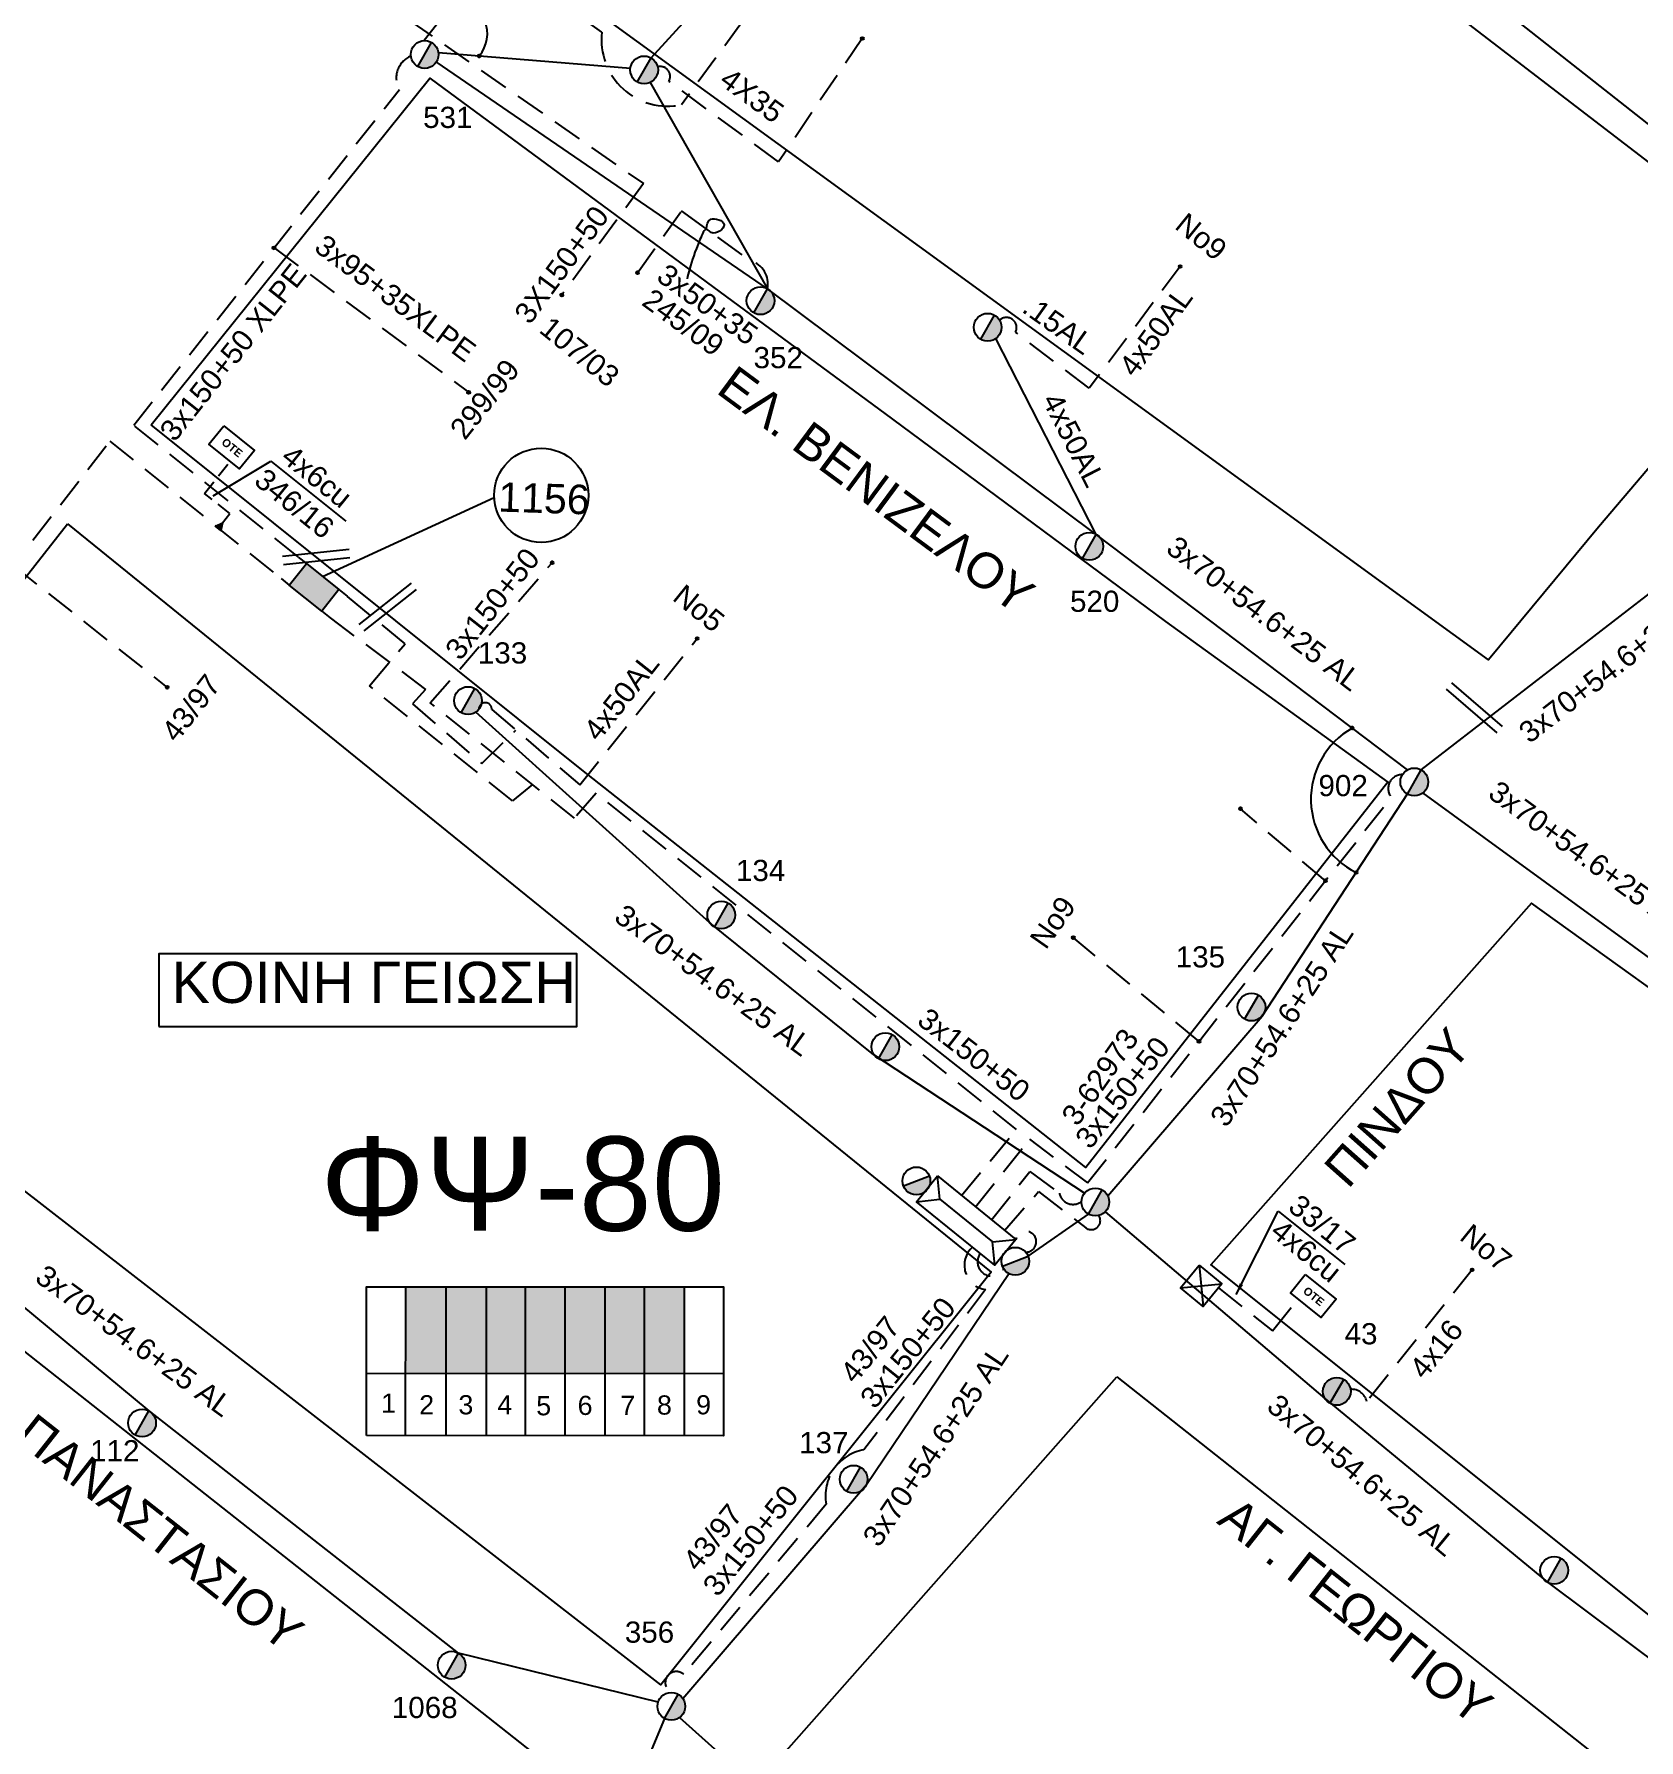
# Model space of a CAD drawing. Header units: millimetres. Extents: x 1421 to 10994, y 848 to 1896.
# Drawn here: x 10704.8 to 10841.2, y 1569.9 to 1714.8 of the extents above; entities that cross this region are included whole.
import ezdxf
from ezdxf.enums import TextEntityAlignment as Align

# ---------------------------------------------------------------- set-up
doc = ezdxf.new("R2010")
doc.units = ezdxf.units.MM
doc.linetypes.add('DASHED', pattern=[19.05, 12.7, -6.35])
for name, color, linetype, lineweight in [('.15AL', 7, 'DASHED', 30), ('3x150+50', 7, 'Continuous', 30), ('3x150+50 XLPE', 7, 'SYN_LINE', 30), ('3x70+54.6+25 AL', 7, 'SYN_LINE', 30), ('4x16', 7, 'Continuous', 30), ('4x25', 7, 'Continuous', 30), ('4X35', 7, 'DASHED', 30), ('4x50 + 13_5', 7, 'SYN_LINE', 30), ('4x50AL', 7, 'Continuous', 30), ('4x6', 7, 'SYN_LINE', 30), ('Άγνωστα', 7, 'Continuous', 30), ('Καλωδια Χ.Τ 3x95+35', 7, 'DASHED', 30), ('Καλωδια Χ.Τ. 3x50+35', 7, 'Continuous', 30), ('Καλώδια ΧΤ   3x150AL+50CU', 7, 'DASHED', 30), ('Υπόγεια καλώδια Παροχών ΧΤ   4x50AL', 7, 'DASHED', 30), ('Υπόγεια καλώδια Παροχών ΧΤ   4x6', 7, 'DASHED', 30)]:
    doc.layers.add(name, color=color, linetype=linetype, lineweight=lineweight)
for name, color, linetype in [('Link Box 4 Διευθύνσεων', 7, 'Continuous'), ('Pillar OTE', 7, 'Continuous'), ('TEXT ΚΑΛΩΔΙΩΝ', 7, 'Continuous'), ('Επιγραφές - Σχήματα', 7, 'Continuous'), ('Πλεκτός Στύλος', 7, 'Continuous'), ('Στύλος Ξύλινος', 7, 'Continuous'), ('Στύλος Ξύλινος @ 1', 7, 'Continuous'), ('Στύλος ΦΜ', 7, 'Continuous'), ('Στύλος ΦΜ @ 1', 7, 'Continuous'), ('Συνδέσεις', 7, 'Continuous'), ('Τομή', 7, 'Continuous'), ('Υποσταθμός εναέριος 2 στύλων', 7, 'Continuous'), ('Υποσταθμός πόλεως', 7, 'Continuous'), ('Υπόβαθρο ΔΕΗ', 7, 'Continuous')]:
    doc.layers.add(name, color=color, linetype=linetype)
doc.styles.add('arial', font='arial.ttf', dxfattribs={"height": 3})
doc.styles.get("Standard").update_dxf_attribs({"font": 'arial.ttf', "height": 1.8})
doc.linetypes.add('SYN_LINE', pattern='A,0.5,-0.0001,["/\\/\\/\\/",Standard,S=0.1,R=0,X=0,Y=-0.05],-0.25', length=0.7501)
doc.dimstyles.new('ISO-25', dxfattribs={"dimtxt": 2.5, "dimasz": 2.5, "dimexe": 1.25, "dimexo": 0.625, "dimtad": 1, "dimtxsty": 'Standard', "dimcen": 2.5, "dimadec": 0, "dimazin": 0, "dimtfac": 1, "dimtmove": 0, "dimatfit": 3, "dimfxl": 1, "dimarcsym": 0})

# ---------------------------------------------------------------- blocks, each defined once
blk = doc.blocks.new('ΥΠΑΡΧΩΝ ΤΣΙΜΕΝΤΕΝΙΟΣ ΣΤΥΛΟΣ')
at = {"layer": 'Στύλος ΦΜ'}
blk.add_hatch(color=7, dxfattribs=at).paths.add_polyline_path([(-1.29, -2.28, 0.574793), (2.62, 0, 0.268822), (1.3, 2.27)])
at = {"layer": 'Στύλος ΦΜ', "color": 7}
blk.add_line((-1.29, -2.28), (1.3, 2.27), dxfattribs=at)
blk.add_circle((0, 0), 2.62, dxfattribs=at)
at = {"layer": 'Στύλος ΦΜ', "flags": 4}
for tag, p in [('ΑΡΙΘΜΟΣ', (-4.68, 8.05)), ('ΤΥΠΟΣ', (-4.91, 3.03))]:
    blk.add_attdef(tag, p, '', height=4, dxfattribs=at)
blk = doc.blocks.new('ΥΠΑΡΧΩΝ ΞΥΛΙΝΟΣ ΣΤΥΛΟΣ')
at = {"layer": 'Στύλος Ξύλινος'}
h = blk.add_hatch(color=7, dxfattribs=at)
h.paths.add_polyline_path([(-2.62, 0, 0.270008), (-1.29, -2.28), (1.3, 2.27, 0.576266)])
h.paths.add_polyline_path([(-1.29, -2.28, 0.574793), (2.62, 0, 0.268822), (1.3, 2.27)])
at = {"layer": 'Στύλος Ξύλινος', "color": 7}
blk.add_line((-1.29, -2.28), (1.3, 2.27), dxfattribs=at)
blk.add_circle((0, 0), 2.62, dxfattribs=at)
at = {"layer": 'Στύλος Ξύλινος', "color": 1, "flags": 4}
for tag, p in [('ΑΡΙΘΜΟΣ', (-4.91, 8.6)), ('ΤΥΠΟΣ', (-4.85, 3.39))]:
    blk.add_attdef(tag, p, '', height=4, dxfattribs=at)
blk = doc.blocks.new('ΥΠΟΣΤΑΘΜΟΣ ΕΝΑΕΡΙΟΣ ΕΠΙ 2 ΣΤΥΛΩΝ')
at = {"layer": 'Υποσταθμός εναέριος 2 στύλων', "linetype": 'Continuous'}
for points in [[(-11.97, -2.11, 0.574793), (-8.45, -0.07, 0.268822), (-9.64, 1.98)], [(9.68, -2.15, 0.574793), (13.19, -0.1, 0.268822), (12.01, 1.95)]]:
    blk.add_hatch(color=256, dxfattribs=at).paths.add_polyline_path(points)
for p, q in [((-11.97, -2.11), (-9.64, 1.98)), ((9.68, -2.15), (12.01, 1.95))]:
    blk.add_line(p, q, dxfattribs=at)
for centre in [(-10.81, -0.07), (10.84, -0.1)]:
    blk.add_circle(centre, 2.36, dxfattribs=at)
at = {"layer": 'Υποσταθμός πόλεως', "linetype": 'Continuous', "ltscale": 40}
blk.add_lwpolyline([(-8.57, 2.82), (8.57, 2.82), (8.57, -2.82), (-8.57, -2.82)], close=True, dxfattribs=at)
for points in [[(-5.75, 0), (-8.57, 2.82)], [(-8.57, -2.82), (-5.75, 0)], [(-5.75, 0), (5.75, 0)], [(5.75, 0), (8.57, 2.82)], [(8.57, -2.82), (5.75, 0)]]:
    blk.add_lwpolyline(points, dxfattribs=at)
at = {"layer": 'Υποσταθμός εναέριος 2 στύλων', "ltscale": 40, "flags": 1}
for tag, p in [('ΜΕΤΑΣΧΗΜΑΤΙΣΜΟΣ', (14.09, 2.51)), ('ΙΣΧΥΣ', (14.07, -0.28)), ('ΑΡΙΘΜΟΣ', (14.19, -3))]:
    blk.add_attdef(tag, p, '', height=1.8, dxfattribs=at)
blk = doc.blocks.new('LINK BOX 4 ΑΝΑΧΩΡΗΣΕΩΝ')
at = {"layer": 'Link Box 4 Διευθύνσεων', "ltscale": 40}
blk.add_hatch(color=256, dxfattribs=at).paths.add_polyline_path([(-3.54, 0), (-3.54, -4.67), (3.54, -4.67), (3.54, 0)])
for p, q in [((-3.54, 0), (-5.33, 0)), ((5.33, 0), (3.54, 0)), ((-3.54, -4.67), (-5.33, -4.67)), ((5.33, -4.67), (3.54, -4.67))]:
    blk.add_line(p, q, dxfattribs=at)
blk.add_lwpolyline([(-3.54, -4.67), (-3.54, 0), (3.54, 0), (3.54, -4.67)], close=True, dxfattribs=at)
blk = doc.blocks.new('ΤΟΜΗ')
at = {"layer": 'Τομή', "ltscale": 40}
for p, q in [((11.33, -0.65), (-11.4, -0.65)), ((11.33, -3.42), (-11.4, -3.42))]:
    blk.add_line(p, q, dxfattribs=at)
blk = doc.blocks.new('_ΣΥΝΔΕΣΗ')
at = {"layer": 'Συνδέσεις', "linetype": 'SYN_LINE', "ltscale": 40}
blk.add_hatch(color=256, dxfattribs=at).paths.add_polyline_path([(0.5, -0.01, 1), (-0.5, -0.01, 1)])
at = {"layer": 'Συνδέσεις'}
blk.add_circle((0, -0.01), 0.5, dxfattribs=at)
blk = doc.blocks.new('PILLAR ΟΤΕ')
at = {"layer": 'Pillar OTE', "ltscale": 40}
blk.add_lwpolyline([(-3.31, 2.02), (3.39, 2.02), (3.39, -1.99), (-3.31, -1.99)], close=True, dxfattribs=at)
at = {"layer": 'Pillar OTE', "insert": (-1.81, 0.71), "char_height": 1.3575, "width": 109.961, "attachment_point": 1}
blk.add_mtext('{\\fArial|b1|i0|c161|p34;OTE}', dxfattribs=at)
blk = doc.blocks.new('STYLOS PLEKTOS')
at = {"layer": 'Πλεκτός Στύλος', "ltscale": 40}
blk.add_lwpolyline([(731.77, 1613.62), (736.74, 1613.62), (736.74, 1608.66), (731.77, 1608.66)], close=True, dxfattribs=at)
blk.add_lwpolyline([(731.77, 1613.62), (736.74, 1608.66), (731.77, 1608.66), (736.74, 1613.62)], dxfattribs=at)

msp = doc.modelspace()

# ---------------------------------------------------------------- hatches: boundary and pattern name
at = {"layer": 'Pillar OTE', "ltscale": 40}
h = msp.add_hatch(color=256, dxfattribs=at)
h.dxf.hatch_style = 1
h.paths.add_polyline_path([(10720.69, 1672.63), (10720.84, 1673.28), (10720.24, 1672.98)])
at = {"layer": 'Καλώδια ΧΤ   3x150AL+50CU', "linetype": 'DASHED', "lineweight": -3, "ltscale": 0.2}
h = msp.add_hatch(color=6, dxfattribs=at)
h.dxf.hatch_style = 1
h.paths.add_polyline_path([(10739.83, 1608.37), (10736.4, 1608.37), (10736.39, 1601.01), (10739.83, 1601.01)])
h = msp.add_hatch(color=62, dxfattribs=at)
h.dxf.hatch_style = 1
h.paths.add_polyline_path([(10739.83, 1601.01), (10743.27, 1601.01), (10743.27, 1608.37), (10739.83, 1608.37)])
h = msp.add_hatch(color=27, dxfattribs=at)
h.dxf.hatch_style = 1
h.paths.add_polyline_path([(10746.57, 1608.37), (10743.27, 1608.37), (10743.27, 1601.01), (10746.57, 1601)])
h = msp.add_hatch(color=2, dxfattribs=at)
h.dxf.hatch_style = 1
h.paths.add_polyline_path([(10749.96, 1608.37), (10746.57, 1608.37), (10746.57, 1601), (10749.96, 1601)])
h = msp.add_hatch(color=1, dxfattribs=at)
h.dxf.hatch_style = 1
h.paths.add_polyline_path([(10749.96, 1601), (10753.35, 1601), (10753.35, 1608.37), (10749.96, 1608.37)])
h = msp.add_hatch(color=5, dxfattribs=at)
h.dxf.hatch_style = 1
h.paths.add_polyline_path([(10753.29, 1601), (10756.69, 1601), (10756.69, 1608.37), (10753.3, 1608.37)])
h = msp.add_hatch(color=151, dxfattribs=at)
h.dxf.hatch_style = 1
h.paths.add_polyline_path([(10756.69, 1601), (10760.09, 1601), (10760.09, 1608.37), (10756.69, 1608.37)])

# ---------------------------------------------------------------- linework, layer by layer
at = {"layer": '.15AL', "color": 62, "linetype": 'DASHED', "lineweight": -3, "ltscale": 0.2}
msp.add_lwpolyline([(10794.49, 1684.72), (10788.22, 1689.46, 0.835146), (10786.86, 1690.49, -5.790845)], format="xyb", dxfattribs=at)
at = {"layer": '3x150+50', "color": 27, "linetype": 'DASHED', "lineweight": -3, "ltscale": 0.2}
for points in [[(10767.27, 1718.93), (10759.84, 1708.79, -0.512935), (10753.07, 1714.96), (10742.73, 1722.35), (10771.22, 1757.05, -0.353617), (10774.03, 1761.03), (10794.43, 1789.13), (10799.68, 1785.08)], [(10787.29, 1613.15), (10790.16, 1616.45), (10794.19, 1613.38, 0.854109), (10795.29, 1614.43)]]:
    msp.add_lwpolyline(points, format="xyb", dxfattribs=at)
at = {"layer": '3x150+50', "color": 5, "linetype": 'DASHED', "lineweight": -3, "ltscale": 0.2}
for points in [[(10783.63, 1616.12), (10788.29, 1621.74), (10752.59, 1650.31), (10750.74, 1648.18), (10738.49, 1657.97), (10748.84, 1669.88)], [(10747.17, 1651.04), (10745.47, 1649.66), (10733.32, 1659.43), (10736.35, 1662.99), (10731.43, 1667.03)]]:
    msp.add_lwpolyline(points, dxfattribs=at)
at = {"layer": '3x150+50', "color": 2, "linetype": 'DASHED', "lineweight": -3, "ltscale": 0.2}
msp.add_lwpolyline([(10729.97, 1665.21), (10738.08, 1659.12), (10736.98, 1657.89), (10742.86, 1652.82), (10745.77, 1655.67)], dxfattribs=at)
at = {"layer": '3x150+50', "color": 1, "linetype": 'DASHED', "lineweight": -3, "ltscale": 0.2}
msp.add_lwpolyline([(10784.81, 1615.16), (10789.4, 1620.91), (10794.34, 1617.19), (10820.14, 1649.96, -0.639501), (10821.1, 1651.88)], format="xyb", dxfattribs=at)
for points in [[(10814.55, 1642.87), (10807.33, 1648.97)], [(10803.81, 1629.22), (10793.13, 1638.04)]]:
    msp.add_lwpolyline(points, dxfattribs=at)
at = {"layer": '3x150+50', "color": 2, "linetype": 'DASHED', "lineweight": -3, "ltscale": 0.2}
msp.add_lwpolyline([(10786.17, 1614.06), (10789.44, 1618.17), (10791.95, 1616.32, 0.566057), (10793.83, 1615.63)], format="xyb", dxfattribs=at)
at = {"layer": '3x150+50', "color": 151, "linetype": 'DASHED', "lineweight": -3, "ltscale": 0.2}
msp.add_lwpolyline([(10784.56, 1611.74, 0.637189), (10785.67, 1608.13), (10775.34, 1594.52, 0.419145), (10772.14, 1589.89), (10760.03, 1575.44, 1.120551), (10758.95, 1573.9, 1.738765)], format="xyb", dxfattribs=at)
at = {"layer": '3x150+50', "color": 6, "linetype": 'DASHED', "lineweight": -3, "ltscale": 0.2}
msp.add_arc((10786.19, 1610.48), 1.2, 143.1816, 329.7359, dxfattribs=at)
at = {"layer": '3x150+50 XLPE', "color": 62, "linetype": 'DASHED', "lineweight": -3, "ltscale": 0.2}
msp.add_lwpolyline([(10802.65, 1788.93), (10809.69, 1798.06), (10803.96, 1802.18), (10794.74, 1789.72), (10793.31, 1790.67), (10772.21, 1761.02), (10736.56, 1716.07), (10756.6, 1702.09), (10749.66, 1692.63)], dxfattribs=at)
at = {"layer": '3x150+50 XLPE', "color": 30, "linetype": 'DASHED', "lineweight": -3, "ltscale": 0.2}
msp.add_lwpolyline([(10727.27, 1670.37), (10713.29, 1681.56), (10735.86, 1710.09, -0.453015), (10736.84, 1712.92, 1.143538)], format="xyb", dxfattribs=at)
at = {"layer": '3x150+50 XLPE', "color": 2, "linetype": 'DASHED', "lineweight": -3, "ltscale": 0.2}
msp.add_lwpolyline([(10683.67, 1644.73), (10711.26, 1680.21), (10725.81, 1668.54)], dxfattribs=at)
at = {"layer": '3x150+50 XLPE', "color": 62, "linetype": 'DASHED', "lineweight": -3, "ltscale": 0.2}
msp.add_arc((10789.1, 1612.2), 0.884, 269.4596, 167.5204, dxfattribs=at)
at = {"layer": '3x70+54.6+25 AL', "color": 5, "linetype": 'SYN_LINE', "lineweight": -3, "ltscale": 15}
for points in [[(10774.57, 1756.9), (10798.02, 1740.63), (10823.61, 1721.6), (10854.23, 1697.49)], [(10822.69, 1652.28), (10852.02, 1674.94)]]:
    msp.add_lwpolyline(points, dxfattribs=at)
at = {"layer": '3x70+54.6+25 AL', "color": 30, "linetype": 'SYN_LINE', "lineweight": -3, "ltscale": 15}
msp.add_lwpolyline([(10739.18, 1713.22), (10755.49, 1711.89)], dxfattribs=at)
at = {"layer": '3x70+54.6+25 AL', "color": 62, "linetype": 'SYN_LINE', "lineweight": -3, "ltscale": 15}
for points in [[(10821.52, 1652.28), (10795.08, 1672.29), (10767.14, 1693.16), (10739, 1712.43)], [(10796.06, 1616.09), (10809.18, 1631.37), (10821.52, 1650.24)]]:
    msp.add_lwpolyline(points, dxfattribs=at)
at = {"layer": '3x70+54.6+25 AL', "color": 2, "linetype": 'SYN_LINE', "lineweight": -3, "ltscale": 15}
msp.add_lwpolyline([(10794.09, 1616.32), (10776.19, 1628.08), (10762.25, 1639.28), (10742.36, 1657.19)], dxfattribs=at)
at = {"layer": '3x70+54.6+25 AL', "color": 1, "linetype": 'SYN_LINE', "lineweight": -3, "ltscale": 15}
msp.add_lwpolyline([(10822.81, 1650.32), (10851.16, 1629.68)], dxfattribs=at)
at = {"layer": '3x70+54.6+25 AL', "color": 151, "linetype": 'SYN_LINE', "lineweight": -3, "ltscale": 15}
msp.add_lwpolyline([(10757.85, 1573.08), (10740.89, 1577.25), (10714.59, 1597.82), (10696.47, 1612.85), (10678.7, 1625.43)], dxfattribs=at)
at = {"layer": '3x70+54.6+25 AL', "color": 62, "linetype": 'SYN_LINE', "lineweight": -3, "ltscale": 8}
msp.add_lwpolyline([(10789.3, 1610.97), (10794.42, 1614.55)], dxfattribs=at)
at = {"layer": '3x70+54.6+25 AL', "color": 27, "linetype": 'SYN_LINE', "lineweight": -3, "ltscale": 8}
msp.add_lwpolyline([(10795.84, 1614.75), (10814.51, 1598.88), (10833.41, 1583.26), (10850.05, 1570.83)], dxfattribs=at)
at = {"layer": '3x70+54.6+25 AL', "color": 6, "linetype": 'SYN_LINE', "lineweight": -3, "ltscale": 15}
for points in [[(10787.67, 1609.49), (10775.55, 1591.54), (10759.96, 1573.36)], [(10758.39, 1571.7), (10748.15, 1547.13)], [(10759.66, 1571.77), (10781.62, 1552.11), (10801.68, 1535.21), (10824.89, 1516.82)]]:
    msp.add_lwpolyline(points, dxfattribs=at)
at = {"layer": '4x16', "color": 27, "linetype": 'DASHED', "lineweight": -3, "ltscale": 0.2}
msp.add_lwpolyline([(10827.03, 1609.8), (10818.07, 1598.62, 0.37136), (10816.68, 1599.66, -1.417392)], format="xyb", dxfattribs=at)
at = {"layer": '4x25', "color": 30, "linetype": 'SYN_LINE', "lineweight": -3, "ltscale": 15}
msp.add_lwpolyline([(10757.25, 1712.77), (10765.17, 1721.43)], dxfattribs=at)
at = {"layer": '4X35', "color": 30, "linetype": 'DASHED', "lineweight": -3, "ltscale": 0.2}
msp.add_lwpolyline([(10775.2, 1714.42), (10768.08, 1703.95), (10758.77, 1710.78, 0.660399), (10757.81, 1712.01, -0.043144)], format="xyb", dxfattribs=at)
at = {"layer": '4x50 + 13_5', "color": 30, "linetype": 'Continuous', "lineweight": -3, "ltscale": 0.2}
for points in [[(10773.11, 1756.67), (10756.39, 1737.7), (10737.97, 1714.24)], [(10757.17, 1710.69), (10767.14, 1693.16)]]:
    msp.add_lwpolyline(points, dxfattribs=at)
at = {"layer": '4x50AL', "color": 62, "linetype": 'DASHED', "lineweight": -3, "ltscale": 0.2}
msp.add_lwpolyline([(10802.21, 1695.04), (10794.49, 1684.72)], dxfattribs=at)
at = {"layer": '4x50AL', "color": 62, "linetype": 'Continuous', "lineweight": -3, "ltscale": 0.2}
msp.add_lwpolyline([(10795.08, 1672.29), (10786.54, 1688.94)], dxfattribs=at)
at = {"layer": '4x6', "color": 2, "linetype": 'DASHED', "lineweight": -3, "ltscale": 0.2}
msp.add_lwpolyline([(10703.05, 1669.64), (10716.13, 1659.29)], dxfattribs=at)
at = {"layer": 'Pillar OTE', "ltscale": 40}
msp.add_lwpolyline([(10720.24, 1672.98), (10720.84, 1673.28), (10720.69, 1672.63), (10720.24, 1672.98)], dxfattribs=at)
at = {"layer": 'Pillar OTE', "lineweight": -3, "ltscale": 40}
for points in [[(10733.07, 1595.73), (10733.07, 1608.37), (10763.4, 1608.37), (10763.4, 1595.71), (10733.07, 1595.74)], [(10736.39, 1595.73), (10736.4, 1608.37)], [(10739.83, 1595.73), (10739.83, 1608.37)], [(10743.27, 1595.73), (10743.27, 1608.37)], [(10746.57, 1595.72), (10746.57, 1608.37)], [(10749.96, 1595.72), (10749.96, 1608.37)], [(10753.35, 1595.72), (10753.35, 1608.37)], [(10756.69, 1595.71), (10756.69, 1608.37)], [(10760.08, 1595.71), (10760.08, 1608.37)], [(10733.07, 1601.02), (10763.4, 1600.99)]]:
    msp.add_lwpolyline(points, dxfattribs=at)
at = {"layer": 'Επιγραφές - Σχήματα', "color": 173, "lineweight": -3}
msp.add_lwpolyline([(10715.42, 1630.49), (10750.93, 1630.49), (10750.93, 1636.66), (10715.42, 1636.66)], close=True, dxfattribs=at)
at = {"layer": 'Καλωδια Χ.Τ 3x95+35', "color": 30, "linetype": 'DASHED', "lineweight": -3, "ltscale": 0.2}
msp.add_lwpolyline([(10725.21, 1696.63), (10741.75, 1684.36)], dxfattribs=at)
at = {"layer": 'Καλωδια Χ.Τ. 3x50+35', "color": 62, "linetype": 'DASHED', "lineweight": -3, "ltscale": 0.2}
msp.add_lwpolyline([(10756.09, 1694.52), (10759.82, 1699.77), (10765.69, 1695.53, -0.394742), (10767.14, 1693.16, -2.984333)], format="xyb", dxfattribs=at)
at = {"layer": 'Υπόβαθρο ΔΕΗ', "lineweight": -3, "ltscale": 0.1}
for points in [[(10851.96, 1689.59), (10837.77, 1672.9), (10828.41, 1661.63), (10747.03, 1720.77), (10773.83, 1755.42), (10785.62, 1747.19), (10851.99, 1696.23)], [(10724.95, 1678.5), (10731.3, 1673.42)], [(10850.04, 1628.04), (10832.07, 1640.97), (10804.81, 1610.24), (10848.83, 1575.03)], [(10810.55, 1614.8), (10816.21, 1610.27)]]:
    msp.add_lwpolyline(points, dxfattribs=at)
for points in [[(10714.76, 1681.61), (10738.46, 1711.05), (10777.77, 1682.09), (10800.96, 1664.9), (10819.85, 1651.23), (10794.19, 1618.5), (10751.23, 1652.4)], [(10707.66, 1673.18), (10786.16, 1609.6), (10758.07, 1574.54), (10678.62, 1636.2)], [(10803.18, 1508.44), (10786.19, 1478.31), (10627.66, 1567.22), (10672.21, 1628), (10705.64, 1601.56), (10751.33, 1565.51), (10728.67, 1535.68), (10736.77, 1530.1), (10759.72, 1558.25), (10793.02, 1531.58)], [(10796.82, 1600.73), (10841.18, 1565.65), (10816.25, 1529.85), (10806.77, 1535.28), (10798.61, 1542.03), (10766.79, 1566.75)]]:
    msp.add_lwpolyline(points, close=True, dxfattribs=at)
at = {"layer": 'Υπόβαθρο ΔΕΗ', "lineweight": -3}
msp.add_lwpolyline([(10729.34, 1668.71), (10743.92, 1675.43)], dxfattribs=at)
msp.add_circle((10747.92, 1675.61), 4, dxfattribs=at)
for centre, radius, start, end in [((10740.48, 1714.81), 2.86, 319.2478, 86.4509), ((10820.28, 1649.79), 6.96, 119.6911, 243.3666)]:
    msp.add_arc(centre, radius, start, end, dxfattribs=at)
at = {"layer": 'Υπόβαθρο ΔΕΗ', "lineweight": -3, "ltscale": 0.1}
msp.add_spline([(10761.95, 1698.23), (10762.32, 1699.06), (10763.45, 1698.6), (10762.36, 1697.94), (10762.03, 1698.18), (10761.4, 1697.33), (10760.51, 1694.8), (10760.31, 1694)], degree=3, dxfattribs=at)
at = {"layer": 'Υπόγεια καλώδια Παροχών ΧΤ   4x50AL', "color": 2, "linetype": 'DASHED', "lineweight": -3, "ltscale": 0.2}
msp.add_lwpolyline([(10742.61, 1657.42, -1.030614), (10743.72, 1657.42), (10751.21, 1651.01), (10761.16, 1663.45)], format="xyb", dxfattribs=at)
at = {"layer": 'Υπόγεια καλώδια Παροχών ΧΤ   4x6', "color": 2, "linetype": 'DASHED', "lineweight": -3, "ltscale": 0.1}
msp.add_lwpolyline([(10720.46, 1672.8), (10720.84, 1673.28), (10721.46, 1674.07), (10719.31, 1675.77), (10721.44, 1678.46)], dxfattribs=at)
at = {"layer": 'Υπόγεια καλώδια Παροχών ΧΤ   4x6', "color": 27, "linetype": 'DASHED', "lineweight": -3, "ltscale": 0.2}
msp.add_lwpolyline([(10805.47, 1608.29), (10810.05, 1604.62), (10812.14, 1607.23)], dxfattribs=at)

# ---------------------------------------------------------------- block references
at = {"layer": 'Link Box 4 Διευθύνσεων', "lineweight": -3, "xscale": 0.4999999999999998, "yscale": 0.4999999999999998, "zscale": 0.4999999999999998, "rotation": 141.307761528825}
msp.add_blockref('LINK BOX 4 ΑΝΑΧΩΡΗΣΕΩΝ', (10727.89, 1666.88), dxfattribs=at)
at = {"layer": 'Pillar OTE', "xscale": 0.5, "yscale": 0.5, "zscale": 0.5}
for p, rotation in [((10721.59, 1679.69), 321), ((10813.5, 1607.59), 321.3448479998985)]:
    msp.add_blockref('PILLAR ΟΤΕ', p, dxfattribs=dict(at, rotation=rotation))
at = {"layer": 'Πλεκτός Στύλος', "xscale": 0.5, "yscale": 0.5, "zscale": 0.5, "rotation": 320.762263550595}
msp.add_blockref('STYLOS PLEKTOS', (10010.09, 1216.74), dxfattribs=at)
at = {"layer": 'Στύλος Ξύλινος @ 1', "lineweight": -3, "ltscale": 40}
ref = msp.add_blockref('ΥΠΑΡΧΩΝ ΞΥΛΙΝΟΣ ΣΤΥΛΟΣ', (10815.52, 1599.48), dxfattribs=dict(at, xscale=0.4499999999998181, yscale=0.4499999999998181, zscale=0.4499999999998181))
ref.add_attrib('ΑΡΙΘΜΟΣ', '43', (10816.18, 1603.48), dxfattribs={"layer": 'Στύλος Ξύλινος', "height": 1.8, "flags": 4})
at = {"layer": 'Στύλος ΦΜ @ 1', "color": 1, "lineweight": -3, "ltscale": 40}
ref = msp.add_blockref('ΥΠΑΡΧΩΝ ΤΣΙΜΕΝΤΕΝΙΟΣ ΣΤΥΛΟΣ', (10738.01, 1713.06), dxfattribs=dict(at, xscale=0.4499999999998181, yscale=0.4499999999998181, zscale=0.4499999999998181))
ref.add_attrib('ΑΡΙΘΜΟΣ', '531', (10737.88, 1706.82), dxfattribs={"layer": 'Στύλος ΦΜ', "height": 1.8, "flags": 4})
at = {"layer": 'Στύλος ΦΜ @ 1', "color": 1, "lineweight": -3, "ltscale": 40, "xscale": 0.4499999999998181, "yscale": 0.4499999999998181, "zscale": 0.4499999999998181}
for p in [(10756.66, 1711.75), (10785.85, 1689.89), (10777.16, 1628.76), (10795, 1615.57), (10833.99, 1584.28)]:
    msp.add_blockref('ΥΠΑΡΧΩΝ ΤΣΙΜΕΝΤΕΝΙΟΣ ΣΤΥΛΟΣ', p, dxfattribs=at)
at = {"layer": 'Στύλος ΦΜ @ 1', "color": 1, "lineweight": -3, "ltscale": 40}
ref = msp.add_blockref('ΥΠΑΡΧΩΝ ΤΣΙΜΕΝΤΕΝΙΟΣ ΣΤΥΛΟΣ', (10766.55, 1692.14), dxfattribs=dict(at, xscale=0.4499999999998181, yscale=0.4499999999998181, zscale=0.4499999999998181))
ref.add_attrib('ΑΡΙΘΜΟΣ', '352', (10765.96, 1686.41), dxfattribs={"layer": 'Στύλος ΦΜ', "height": 1.8, "flags": 4})
ref = msp.add_blockref('ΥΠΑΡΧΩΝ ΤΣΙΜΕΝΤΕΝΙΟΣ ΣΤΥΛΟΣ', (10794.49, 1671.27), dxfattribs=dict(at, xscale=0.4499999999998181, yscale=0.4499999999998181, zscale=0.4499999999998181))
ref.add_attrib('ΑΡΙΘΜΟΣ', '520', (10792.85, 1665.71), dxfattribs={"layer": 'Στύλος ΦΜ', "height": 1.8, "flags": 4})
ref = msp.add_blockref('ΥΠΑΡΧΩΝ ΤΣΙΜΕΝΤΕΝΙΟΣ ΣΤΥΛΟΣ', (10741.7, 1658.17), dxfattribs=dict(at, xscale=0.4499999999998181, yscale=0.4499999999998181, zscale=0.4499999999998181))
ref.add_attrib('ΑΡΙΘΜΟΣ', '133', (10742.53, 1661.32), dxfattribs={"layer": 'Στύλος ΦΜ', "height": 1.8, "flags": 4})
ref = msp.add_blockref('ΥΠΑΡΧΩΝ ΤΣΙΜΕΝΤΕΝΙΟΣ ΣΤΥΛΟΣ', (10822.1, 1651.26), dxfattribs=dict(at, xscale=0.4499999999998181, yscale=0.4499999999998181, zscale=0.4499999999998181))
ref.add_attrib('ΑΡΙΘΜΟΣ', '902', (10813.96, 1650.05), dxfattribs={"layer": 'Στύλος ΦΜ', "height": 1.8, "flags": 4})
ref = msp.add_blockref('ΥΠΑΡΧΩΝ ΤΣΙΜΕΝΤΕΝΙΟΣ ΣΤΥΛΟΣ', (10763.21, 1639.95), dxfattribs=dict(at, xscale=0.4499999999998181, yscale=0.4499999999998181, zscale=0.4499999999998181))
ref.add_attrib('ΑΡΙΘΜΟΣ', '134', (10764.46, 1642.84), dxfattribs={"layer": 'Στύλος ΦΜ', "height": 1.8, "flags": 4})
ref = msp.add_blockref('ΥΠΑΡΧΩΝ ΤΣΙΜΕΝΤΕΝΙΟΣ ΣΤΥΛΟΣ', (10808.27, 1632.13), dxfattribs=dict(at, xscale=0.4499999999998181, yscale=0.4499999999998181, zscale=0.4499999999998181))
ref.add_attrib('ΑΡΙΘΜΟΣ', '135', (10801.83, 1635.5), dxfattribs={"layer": 'Στύλος ΦΜ', "height": 1.8, "flags": 4})
ref = msp.add_blockref('ΥΠΑΡΧΩΝ ΤΣΙΜΕΝΤΕΝΙΟΣ ΣΤΥΛΟΣ', (10714, 1596.8), dxfattribs=dict(at, xscale=0.4499999999998181, yscale=0.4499999999998181, zscale=0.4499999999998181))
ref.add_attrib('ΑΡΙΘΜΟΣ', '112', (10709.58, 1593.54), dxfattribs={"layer": 'Στύλος ΦΜ', "height": 1.8, "flags": 4})
ref = msp.add_blockref('ΥΠΑΡΧΩΝ ΤΣΙΜΕΝΤΕΝΙΟΣ ΣΤΥΛΟΣ', (10774.47, 1592.02), dxfattribs=dict(at, xscale=0.4499999999998181, yscale=0.4499999999998181, zscale=0.4499999999998181))
ref.add_attrib('ΑΡΙΘΜΟΣ', '137', (10769.83, 1594.23), dxfattribs={"layer": 'Στύλος ΦΜ', "height": 1.8, "flags": 4})
ref = msp.add_blockref('ΥΠΑΡΧΩΝ ΤΣΙΜΕΝΤΕΝΙΟΣ ΣΤΥΛΟΣ', (10758.97, 1572.72), dxfattribs=dict(at, xscale=0.4499999999998181, yscale=0.4499999999998181, zscale=0.4499999999998181))
ref.add_attrib('ΑΡΙΘΜΟΣ', '356', (10755.02, 1578.13), dxfattribs={"layer": 'Στύλος ΦΜ', "height": 1.8, "flags": 4})
ref = msp.add_blockref('ΥΠΑΡΧΩΝ ΤΣΙΜΕΝΤΕΝΙΟΣ ΣΤΥΛΟΣ', (10740.3, 1576.22), dxfattribs=dict(at, xscale=0.4499999999998181, yscale=0.4499999999998181, zscale=0.4499999999998181))
ref.add_attrib('ΑΡΙΘΜΟΣ', '1068', (10735.22, 1571.73), dxfattribs={"layer": 'Στύλος ΦΜ', "height": 1.8, "flags": 4})
at = {"layer": 'Συνδέσεις', "lineweight": -3, "xscale": 0.25, "yscale": 0.25, "zscale": 0.25}
for p in [(10775.2, 1714.42), (10742.64, 1712.94), (10725.21, 1696.64), (10756.09, 1694.52), (10802.21, 1695.05), (10749.66, 1692.63), (10741.75, 1684.36), (10748.84, 1669.88), (10761.16, 1663.45), (10716.13, 1659.3), (10816.83, 1655.84), (10807.33, 1648.98), (10817.16, 1643.57), (10814.56, 1642.87), (10793.13, 1638.04), (10803.81, 1629.22), (10827.03, 1609.81)]:
    msp.add_blockref('_ΣΥΝΔΕΣΗ', p, dxfattribs=at)
at = {"layer": 'Τομή', "lineweight": -3}
for p, xscale, yscale, zscale, rotation in [((10728.75, 1670.86), 0.2499999999999998, 0.2499999999999998, 0.2499999999999998, 5.978689182093003), ((10734.55, 1666.53), 0.2499999999999998, 0.2499999999999998, 0.2499999999999998, 38.30832866059711), ((10826.86, 1657.17), 0.2499999999999997, 0.2499999999999997, 0.2499999999999997, 139.278467448344)]:
    msp.add_blockref('ΤΟΜΗ', p, dxfattribs=dict(at, xscale=xscale, yscale=yscale, zscale=zscale, rotation=rotation))
at = {"layer": 'Υποσταθμός εναέριος 2 στύλων', "lineweight": -3, "xscale": 0.4999999999999996, "yscale": 0.4999999999999996, "zscale": 0.4999999999999996, "rotation": 320.9976970389367}
msp.add_blockref('ΥΠΟΣΤΑΘΜΟΣ ΕΝΑΕΡΙΟΣ ΕΠΙ 2 ΣΤΥΛΩΝ', (10784.02, 1613.99), dxfattribs=at)

# ---------------------------------------------------------------- texts
at = {"lineweight": -3, "ltscale": 30, "char_height": 1.63, "width": 11.2573, "attachment_point": 1}
for s, insert in [('1', (10734.31, 1599.3)), ('2', (10737.55, 1599.16)), ('3', (10740.88, 1599.16)), ('4', (10744.19, 1599.16)), ('5', (10747.49, 1599.08)), ('6', (10751.01, 1599.11)), ('7', (10754.64, 1599.11)), ('8', (10757.75, 1599.14)), ('9', (10761.08, 1599.16))]:
    msp.add_mtext(s, dxfattribs=dict(at, insert=insert))
at = {"layer": 'TEXT ΚΑΛΩΔΙΩΝ', "lineweight": -3, "ltscale": 15, "style": 'arial'}
for s, rotation, p in [('4X35', 323.7346, (10765.84, 1709.59)), ('3x50+35', 324.1454, (10762.06, 1691.83)), ('3x150+50', 51.7866, (10743.76, 1666.4)), ('3x70+54.6+25 AL', 322.8864, (10809.35, 1665.58)), ('4x50AL', 51.7866, (10754.72, 1658.51)), ('3x70+54.6+25 AL', 323.9439, (10836.81, 1644.92)), ('3x70+54.6+25 AL', 323.9439, (10762.55, 1634.42)), ('3x70+54.6+25 AL', 56.7962, (10810.83, 1630.61)), ('3x150+50', 322.2454, (10784.69, 1628.08)), ('3x150+50', 51.7866, (10797.3, 1624.88)), ('3x70+54.6+25 AL', 323.9439, (10713.34, 1603.79)), ('4x16', 51.2934, (10823.96, 1603.09))]:
    msp.add_text(s, height=1.8, rotation=rotation, dxfattribs=at).set_placement(p, align=Align.MIDDLE_CENTER)
at = {"layer": 'TEXT ΚΑΛΩΔΙΩΝ', "lineweight": -3, "ltscale": 0.2, "style": 'arial'}
for s, rotation, p in [('3X150+50', 53.7262, (10749.64, 1695.21)), (' 3x95+35XLPE', 323.4179, (10735.25, 1692.57)), ('3x150+50 XLPE', 51.6586, (10721.72, 1687.77)), ('4x50AL', 53.7262, (10800.13, 1689.52)), ('.15AL', 324.6714, (10791.86, 1690.09)), ('4x50AL', 297.1391, (10793.17, 1680.32)), ('3x70+54.6+25 AL', 37.6928, (10839.19, 1661.24)), ('3x150+50', 51.0646, (10779.06, 1602.78)), ('3x70+54.6+25 AL', 55.9718, (10781.42, 1594.87)), ('3x70+54.6+25 AL', 320.4304, (10817.67, 1592.37)), ('3x150+50', 51.0646, (10765.7, 1586.82))]:
    msp.add_text(s, height=1.8, rotation=rotation, dxfattribs=at).set_placement(p, align=Align.MIDDLE_CENTER)
at = {"layer": 'TEXT ΚΑΛΩΔΙΩΝ', "lineweight": -3, "ltscale": 0.2, "insert": (10740.02, 1681.33), "char_height": 1.8, "width": 18.6352, "attachment_point": 1, "rotation": 51.6586, "style": 'arial'}
msp.add_mtext('\\A1;299/99', dxfattribs=at)
at = {"layer": 'Άγνωστα', "lineweight": -3, "ltscale": 0.2, "char_height": 1.8, "width": 18.6352, "attachment_point": 1, "style": 'arial'}
for s, insert, rotation in [('\\A1;No9', (10802.78, 1699.74), 321), ('\\A1;245/09', (10757.41, 1693.3), 324), ('\\A1;107/03', (10748.77, 1690.93), 321), ('\\A1;No5', (10760.1, 1668.17), 321), ('\\A1;43/97', (10715.51, 1655.63), 52), ('\\A1;No9', (10789.32, 1637.96), 55.008), ('\\A1;3-62973', (10792.01, 1622.94), 55.008), ('\\A1;No7', (10826.98, 1613.84), 321), ('\\A1;43/97', (10773.18, 1601.17), 51), ('\\A1;43/97', (10759.81, 1585.21), 51)]:
    msp.add_mtext(s, dxfattribs=dict(at, insert=insert, rotation=rotation))
at = {"layer": 'Άγνωστα', "lineweight": -3, "insert": (10744.31, 1676.73), "char_height": 2.5, "width": 13.4112, "attachment_point": 1, "rotation": 358.1643}
msp.add_mtext('1156', dxfattribs=at)
at = {"layer": 'Επιγραφές - Σχήματα', "color": 173, "lineweight": -3, "insert": (10716.5, 1635.98), "char_height": 3.5, "width": 35.1311, "attachment_point": 1}
msp.add_mtext('KOINH ΓΕΙΩΣΗ', dxfattribs=at)
at = {"layer": 'Υπόβαθρο ΔΕΗ', "lineweight": -3, "ltscale": 0.1, "style": 'arial'}
for s, rotation, p in [('ΕΛ. ΒΕΝΙΖΕΛΟΥ', 323.4568, (10776.38, 1676.09)), ('ΠΙΝΔΟΥ', 48.4249, (10820.68, 1623.61)), ('ΠΑΠΑΝΑΣΤΑΣΙΟΥ', 321.7238, (10713.23, 1589.3)), ('ΑΓ. ΓΕΩΡΓΙΟΥ', 321.6712, (10817.14, 1580.84))]:
    msp.add_text(s, height=3, rotation=rotation, dxfattribs=at).set_placement(p, align=Align.MIDDLE_CENTER)
at = {"layer": 'Υπόβαθρο ΔΕΗ', "lineweight": -3, "insert": (10729.13, 1621.13), "char_height": 8, "width": 84.6573, "attachment_point": 1}
msp.add_mtext('ΦΨ-80', dxfattribs=at)
at = {"layer": 'Υπόγεια καλώδια Παροχών ΧΤ   4x50AL', "color": 7, "ltscale": 0.2, "char_height": 1.8, "attachment_point": 1, "rotation": 321}
for s, insert in [('4x6cu', (10726.82, 1680.03)), ('346/16', (10724.54, 1678.04)), ('33/17', (10812.4, 1616.35)), ('4x6cu', (10810.89, 1614.23))]:
    msp.add_mtext_dynamic_manual_height_columns(s, width=1.8, gutter_width=12.5, heights=[0.118], dxfattribs=dict(at, insert=insert))

# ---------------------------------------------------------------- leaders
at = {"layer": 'Επιγραφές - Σχήματα', "ltscale": 40}
for points, override in [([(10720.05, 1675.57), (10724.95, 1678.5)], {"dimasz": 0.5, "dimtad": 0}), ([(10806.96, 1607.7), (10810.55, 1614.8)], {"dimasz": 1, "dimtad": 0})]:
    msp.add_leader(points, dimstyle='ISO-25', override=override, dxfattribs=at)

doc.saveas('drawing.dxf')
